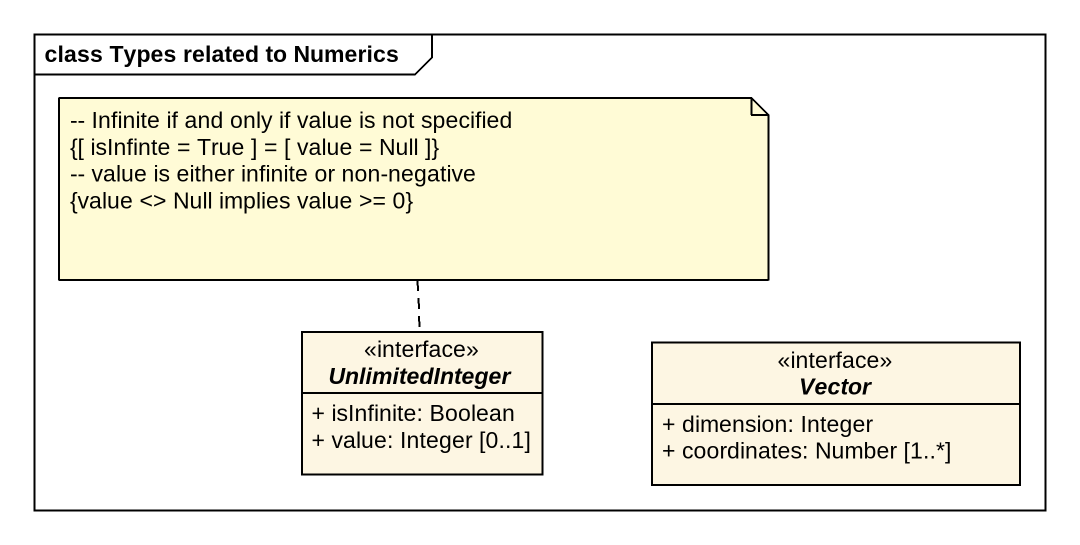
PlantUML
@startuml
mainframe class Types related to Numerics
hide circle
hide empty members
skinparam classAttributeIconSize 0
interface UnlimitedInteger {
  + isInfinite: Boolean
  + value: Integer [0..1]
}
interface Vector {
  + dimension: Integer
  + coordinates: Number [1..*]
}
note top of UnlimitedInteger
  ~-- Infinite if and only if value is not specified
  {[ isInfinte = True ] = [ value = Null ]}
  ~-- value is either infinite or non-negative
  {value <> Null implies value >= 0}
end note
@enduml
